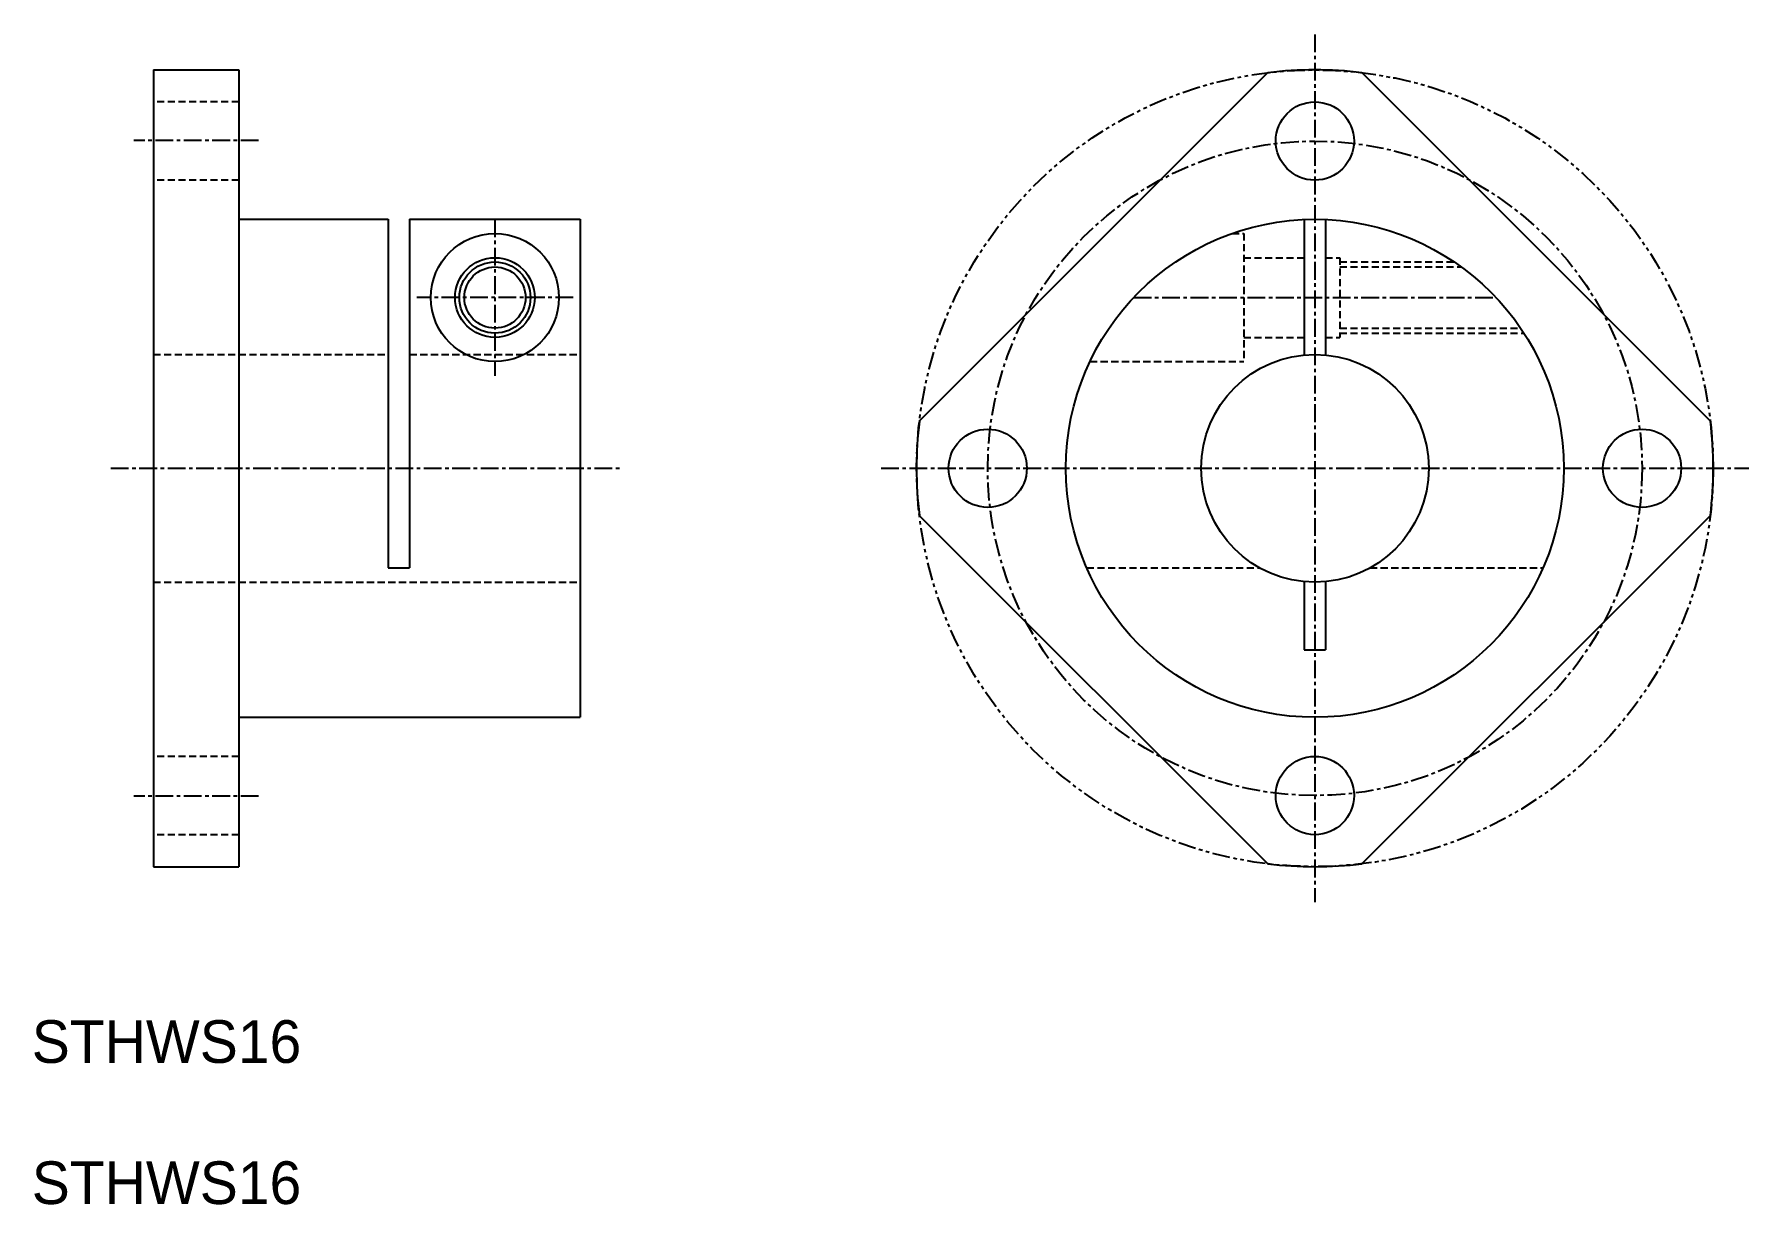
# Model space of a CAD drawing. Extents: x -27 to 94, y 89 to 172.
import ezdxf

# ---------------------------------------------------------------- set-up
doc = ezdxf.new("R2010")
doc.units = 0
for name, pattern in [('CENTER', [2, 1.25, -0.25, 0.25, -0.25]), ('DASHED', [0.75, 0.5, -0.25]), ('PHANTOM', [2.5, 1.25, -0.25, 0.25, -0.25, 0.25, -0.25])]:
    doc.linetypes.add(name, pattern=pattern)
doc.layers.get('0').update_dxf_attribs({"linetype": 'CONTINUOUS'})
doc.layers.add('CENTER', color=1, linetype='CENTER')

msp = doc.modelspace()

# ---------------------------------------------------------------- linework, layer by layer
for p, q in [((-18.19, 169.06), (-18.19, 113.06)), ((-18.19, 169.06), (-12.19, 169.06)), ((-12.19, 169.06), (-12.19, 113.06)), ((35.64, 144.37), (60.14, 168.87)), ((66.76, 168.87), (91.25, 144.37)), ((-12.19, 158.56), (-1.69, 158.56)), ((-1.69, 158.56), (-1.69, 134.06)), ((-0.19, 158.56), (-0.19, 134.06)), ((-0.19, 158.56), (11.81, 158.56)), ((11.81, 158.56), (11.81, 123.56)), ((62.7, 158.55), (62.7, 149.03)), ((64.2, 158.55), (64.2, 149.03)), ((35.64, 137.75), (60.14, 113.26)), ((66.76, 113.26), (91.25, 137.75)), ((-1.69, 134.06), (-0.19, 134.06)), ((62.7, 133.1), (62.7, 128.31)), ((64.2, 133.1), (64.2, 128.31)), ((62.7, 128.31), (64.2, 128.31)), ((-12.19, 123.56), (11.81, 123.56)), ((-18.19, 113.06), (-12.19, 113.06))]:
    msp.add_line(p, q)
at = {"color": 3, "linetype": 'DASHED'}
for p, q in [((-12.19, 166.81), (-18.19, 166.81)), ((-12.19, 161.31), (-18.19, 161.31)), ((57.62, 157.56), (58.45, 157.56)), ((58.45, 157.56), (58.45, 148.56)), ((58.45, 155.86), (62.7, 155.86)), ((64.2, 155.86), (65.2, 155.86)), ((65.2, 155.86), (65.2, 150.26)), ((65.2, 155.56), (73.24, 155.56)), ((65.2, 155.21), (73.74, 155.21)), ((65.2, 150.91), (77.91, 150.91)), ((58.45, 150.26), (62.7, 150.26)), ((64.2, 150.26), (65.2, 150.26)), ((65.2, 150.56), (78.14, 150.56)), ((-18.19, 149.06), (-1.69, 149.06)), ((-0.19, 149.06), (11.81, 149.06)), ((47.64, 148.56), (58.45, 148.56)), ((47.41, 134.06), (59.57, 134.06)), ((67.32, 134.06), (79.49, 134.06)), ((-18.19, 133.06), (11.81, 133.06)), ((-12.19, 120.81), (-18.19, 120.81)), ((-12.19, 115.31), (-18.19, 115.31))]:
    msp.add_line(p, q, dxfattribs=at)
at = {"color": 3, "linetype": 'PHANTOM'}
msp.add_circle((63.45, 141.06), 28, dxfattribs=at)
for centre, radius in [((63.45, 164.06), 2.75), ((63.45, 141.06), 17.5), ((5.81, 153.06), 4.5), ((5.81, 153.06), 2.8), ((5.81, 153.06), 2.15), ((63.45, 141.06), 8), ((40.45, 141.06), 2.75), ((86.45, 141.06), 2.75), ((63.45, 118.06), 2.75)]:
    msp.add_circle(centre, radius)
at = {"color": 3, "linetype": 'CONTINUOUS'}
msp.add_circle((5.81, 153.06), 2.5, dxfattribs=at)
for start, end in [(83.2132, 96.7868), (173.2132, 186.7868), (353.2132, 6.7868), (263.2132, 276.7868)]:
    msp.add_arc((63.45, 141.06), 28, start, end)
at = {"layer": 'CENTER'}
for p, q in [((63.45, 171.56), (63.45, 110.56)), ((-10.81, 164.11), (-19.57, 164.11)), ((5.81, 158.56), (5.81, 147.56)), ((11.31, 153.06), (0.31, 153.06)), ((50.71, 153.06), (76.18, 153.06)), ((-21.19, 141.06), (14.81, 141.06)), ((32.95, 141.06), (93.95, 141.06)), ((-10.81, 118.01), (-19.57, 118.01))]:
    msp.add_line(p, q, dxfattribs=at)
msp.add_circle((63.45, 141.06), 23, dxfattribs=at)

# ---------------------------------------------------------------- texts
for p in [(-26.75, 99.27), (-26.75, 89.35)]:
    msp.add_text('STHWS16', height=3).set_placement(p)

doc.saveas('drawing.dxf')
